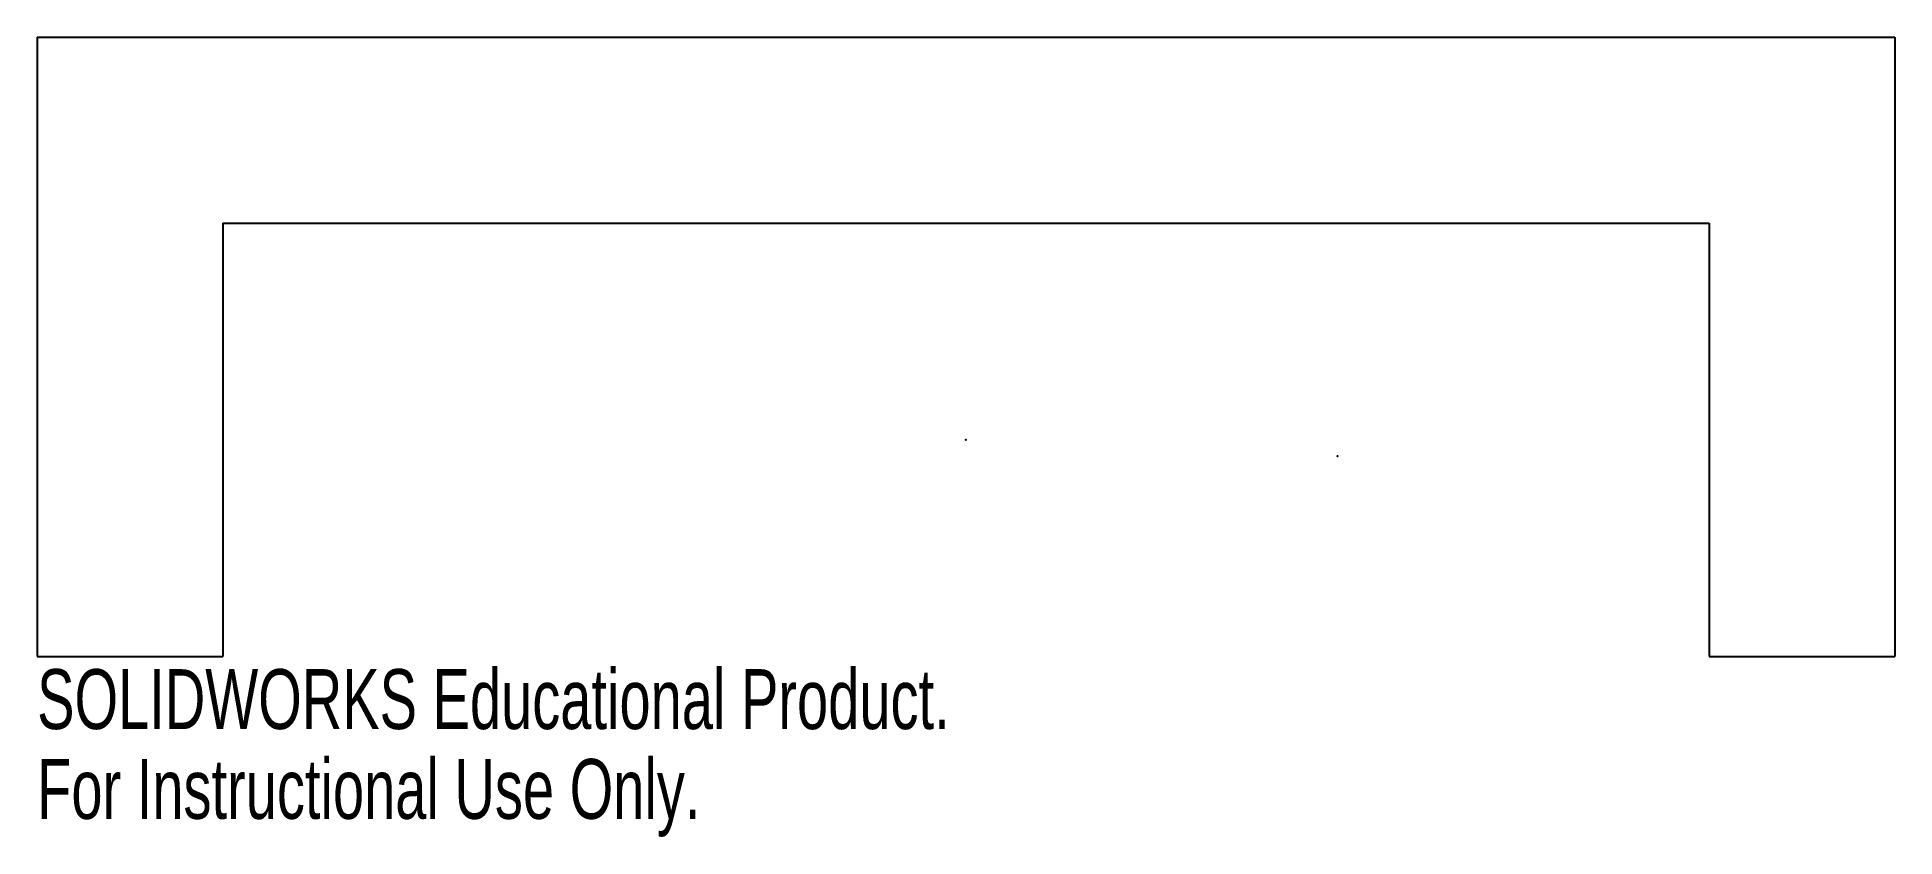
# Model space of a CAD drawing. Header units: millimetres. Extents: x -101 to 49, y -16 to 48.
import ezdxf

# ---------------------------------------------------------------- set-up
doc = ezdxf.new("R2010")
doc.units = ezdxf.units.MM
doc.header["$PDSIZE"] = -1
doc.styles.add('SLDTEXTSTYLE0', font='TXT', dxfattribs={"width": 0.7})

msp = doc.modelspace()

# ---------------------------------------------------------------- linework, layer by layer
at = {"color": 7, "linetype": 'Continuous'}
for p, q in [((-101.48, 48.4), (48.52, 48.4)), ((-101.48, 48.4), (-101.48, -1.6)), ((48.52, 48.4), (48.52, -1.6)), ((-86.48, 33.4), (33.52, 33.4)), ((-86.48, 33.4), (-86.48, -1.6)), ((33.52, 33.4), (33.52, -1.6)), ((-101.48, -1.6), (-86.48, -1.6)), ((33.52, -1.6), (48.52, -1.6))]:
    msp.add_line(p, q, dxfattribs=at)
for p in [(-26.48, 15.9), (3.52, 14.58)]:
    msp.add_point(p, dxfattribs=at)

# ---------------------------------------------------------------- texts
at = {"color": 7, "linetype": 'Continuous', "char_height": 4.8336, "attachment_point": 1, "style": 'SLDTEXTSTYLE0'}
for s, insert in [('SOLIDWORKS Educational Product.', (-101.48, -2.62)), ('For Instructional Use Only.', (-101.48, -9.87))]:
    msp.add_mtext(s, dxfattribs=dict(at, insert=insert))

doc.saveas('drawing.dxf')
